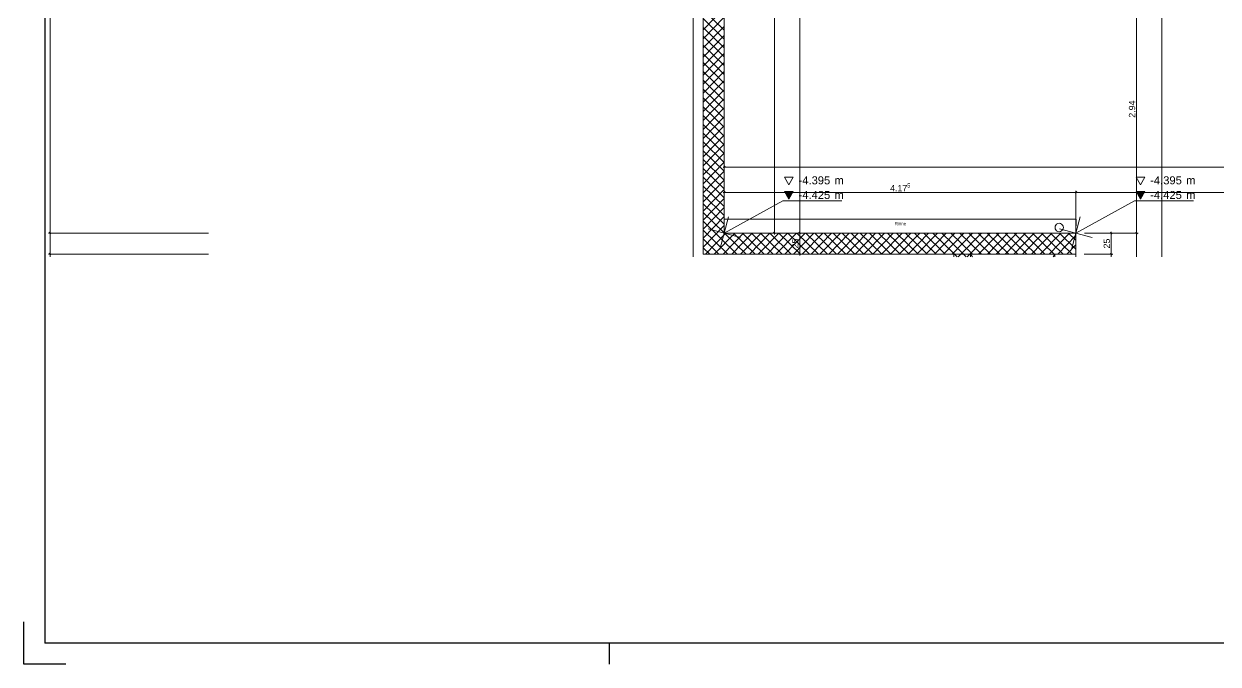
# Model space of a CAD drawing. Extents: x 0 to 1189, y 0 to 841.
# Drawn here: x 0 to 283.6, y 0 to 152 of the extents above; entities that cross this region are included whole.
import ezdxf
from ezdxf.lldxf.tags import DXFTag

# ---------------------------------------------------------------- set-up
doc = ezdxf.new("R2010")
doc.units = 0
doc.layers.get('0').update_dxf_attribs({"lineweight": 35})
for name, color, linetype, lineweight in [('152.0 Kanalisation', 7, 'Continuous', 25), ('211.5 Stahlbeton Kontur', 7, 'Continuous', 25), ('211.5 Stahlbeton Schraffur', 7, 'Continuous', 25), ('Bemassung', 7, 'Continuous', 25), ('Hilfskörper', 7, 'Continuous', 25), ('Höhenkoten', 7, 'Continuous', 25), ('Text', 7, 'Continuous', 25), ('X_Planrahmen', 7, 'Continuous', 25)]:
    doc.layers.add(name, color=color, linetype=linetype, lineweight=lineweight)
doc.styles.get("Standard").update_dxf_attribs({"font": 'arial.ttf'})
tags = doc.linetypes.add('DASHED2', pattern=[9.525, 6.35, -3.175]).pattern_tags.tags
tags[6:7] = [DXFTag(74, 4), DXFTag(75, 0), DXFTag(340, '0'), DXFTag(46, 1.0), DXFTag(50, 0.0), DXFTag(44, 0.0), DXFTag(45, 0.0)]
tags[4:5] = [DXFTag(74, 4), DXFTag(75, 0), DXFTag(340, '0'), DXFTag(46, 1.0), DXFTag(50, 0.0), DXFTag(44, 0.0), DXFTag(45, 0.0)]

# ---------------------------------------------------------------- blocks, each defined once
blk = doc.blocks.new('Blockreferenz-A0SO6TNL06')
at = {"color": 0, "linetype": 'ByBlock', "lineweight": -2, "ltscale": 0.25}
for p, q in [((5, 836), (5, 5)), ((0, 0), (0, 10)), ((1184, 5), (5, 5)), ((139, 5), (139, 0)), ((10, 0), (0, 0))]:
    blk.add_line(p, q, dxfattribs=at)
blk = doc.blocks.new('Referenz-A0SO6TOG06', base_point=(4.4, 96.7))
at = {"layer": '152.0 Kanalisation', "color": 0, "lineweight": 13}
for p, q in [((249.86, 105.66), (166.33, 105.66)), ((249.86, 105.66), (249.83, 102.34)), ((244.91, 103.97), (244.87, 103.67)), ((244.87, 103.67), (244.91, 103.37)), ((245.04, 104.26), (244.91, 103.97)), ((244.91, 103.37), (245.04, 103.08)), ((245.25, 104.48), (245.04, 104.26)), ((245.04, 103.08), (245.24, 102.87)), ((245.54, 104.6), (245.25, 104.48)), ((245.25, 102.87), (245.54, 102.74)), ((245.54, 102.74), (245.84, 102.66)), ((245.84, 104.69), (245.55, 104.6)), ((246.18, 104.6), (245.84, 104.69)), ((245.84, 102.66), (246.18, 102.74)), ((246.43, 104.48), (246.18, 104.6)), ((246.18, 102.74), (246.43, 102.87)), ((246.64, 104.26), (246.43, 104.48)), ((246.43, 102.87), (246.64, 103.08)), ((246.81, 103.97), (246.65, 104.26)), ((246.65, 103.08), (246.82, 103.37)), ((246.86, 103.67), (246.81, 103.97)), ((246.82, 103.37), (246.86, 103.67))]:
    blk.add_line(p, q, dxfattribs=at)
at = {"layer": '211.5 Stahlbeton Kontur', "color": 0, "lineweight": 18}
for p, q in [((161.33, 97.34), (161.33, 175.54)), ((166.33, 175.54), (166.33, 102.34)), ((166.33, 102.34), (249.83, 102.34)), ((249.83, 102.34), (249.83, 97.34)), ((220.83, 97.34), (161.33, 97.34)), ((224.83, 97.34), (220.83, 97.34)), ((224.83, 97.34), (220.83, 97.34)), ((220.83, 97.34), (220.83, 96.7)), ((244.83, 97.34), (224.83, 97.34)), ((224.83, 96.7), (224.83, 97.34)), ((249.83, 97.34), (244.83, 97.34))]:
    blk.add_line(p, q, dxfattribs=at)
at = {"layer": '211.5 Stahlbeton Schraffur', "color": 0, "lineweight": 13}
for p, q in [((161.33, 150.6), (166.33, 155.74)), ((166.33, 150.5), (161.33, 155.36)), ((161.33, 148.45), (166.33, 153.59)), ((166.33, 148.41), (161.33, 153.27)), ((161.33, 146.29), (166.33, 151.43)), ((166.33, 146.31), (161.33, 151.18)), ((161.33, 144.14), (166.33, 149.28)), ((166.33, 144.22), (161.33, 149.09)), ((161.33, 141.99), (166.33, 147.13)), ((166.33, 142.13), (161.33, 146.99)), ((161.33, 139.84), (166.33, 144.98)), ((166.33, 140.03), (161.33, 144.9)), ((161.33, 137.69), (166.33, 142.83)), ((166.33, 137.94), (161.33, 142.81)), ((166.33, 135.85), (161.33, 140.71)), ((161.33, 135.54), (166.33, 140.68)), ((166.33, 133.76), (161.33, 138.62)), ((161.33, 133.39), (166.33, 138.53)), ((166.33, 131.66), (161.33, 136.53)), ((161.33, 131.24), (166.33, 136.38)), ((166.33, 129.57), (161.33, 134.44)), ((161.33, 129.09), (166.33, 134.23)), ((166.33, 127.48), (161.33, 132.34)), ((161.33, 126.94), (166.33, 132.07)), ((166.33, 125.39), (161.33, 130.25)), ((161.33, 124.78), (166.33, 129.92)), ((166.33, 123.29), (161.33, 128.16)), ((161.33, 122.63), (166.33, 127.77)), ((166.33, 121.2), (161.33, 126.06)), ((161.33, 120.48), (166.33, 125.62)), ((166.33, 119.11), (161.33, 123.97)), ((161.33, 118.33), (166.33, 123.47)), ((166.33, 117.01), (161.33, 121.88)), ((161.33, 116.18), (166.33, 121.32)), ((166.33, 114.92), (161.33, 119.79)), ((161.33, 114.03), (166.33, 119.17)), ((166.33, 112.83), (161.33, 117.69)), ((161.33, 111.88), (166.33, 117.02)), ((166.33, 110.74), (161.33, 115.6)), ((161.33, 109.73), (166.33, 114.87)), ((166.33, 108.64), (161.33, 113.51)), ((161.33, 107.58), (166.33, 112.71)), ((166.33, 106.55), (161.33, 111.42)), ((161.33, 105.42), (166.33, 110.56)), ((166.33, 104.46), (161.33, 109.32)), ((161.33, 103.27), (166.33, 108.41)), ((166.33, 102.37), (161.33, 107.23)), ((161.33, 101.12), (166.33, 106.26)), ((169.34, 97.34), (161.33, 105.14)), ((161.33, 98.97), (166.33, 104.11)), ((167.19, 97.34), (161.33, 103.04)), ((161.83, 97.34), (166.7, 102.34)), ((163.93, 97.34), (168.79, 102.34)), ((166.02, 97.34), (170.88, 102.34)), ((171.49, 97.34), (166.35, 102.34)), ((168.11, 97.34), (172.98, 102.34)), ((173.64, 97.34), (168.5, 102.34)), ((170.2, 97.34), (175.07, 102.34)), ((175.79, 97.34), (170.65, 102.34)), ((172.3, 97.34), (177.16, 102.34)), ((177.94, 97.34), (172.8, 102.34)), ((174.39, 97.34), (179.25, 102.34)), ((180.09, 97.34), (174.95, 102.34)), ((176.48, 97.34), (181.35, 102.34)), ((182.24, 97.34), (177.11, 102.34)), ((178.57, 97.34), (183.44, 102.34)), ((184.4, 97.34), (179.26, 102.34)), ((180.67, 97.34), (185.53, 102.34)), ((186.55, 97.34), (181.41, 102.34)), ((182.76, 97.34), (187.62, 102.34)), ((188.7, 97.34), (183.56, 102.34)), ((184.85, 97.34), (189.72, 102.34)), ((190.85, 97.34), (185.71, 102.34)), ((186.95, 97.34), (191.81, 102.34)), ((193, 97.34), (187.86, 102.34)), ((189.04, 97.34), (193.9, 102.34)), ((195.15, 97.34), (190.01, 102.34)), ((191.13, 97.34), (196, 102.34)), ((197.3, 97.34), (192.16, 102.34)), ((193.22, 97.34), (198.09, 102.34)), ((199.45, 97.34), (194.31, 102.34)), ((195.32, 97.34), (200.18, 102.34)), ((201.6, 97.34), (196.46, 102.34)), ((197.41, 97.34), (202.27, 102.34)), ((203.76, 97.34), (198.62, 102.34)), ((199.5, 97.34), (204.37, 102.34)), ((205.91, 97.34), (200.77, 102.34)), ((201.6, 97.34), (206.46, 102.34)), ((208.06, 97.34), (202.92, 102.34)), ((203.69, 97.34), (208.55, 102.34)), ((210.21, 97.34), (205.07, 102.34)), ((205.78, 97.34), (210.65, 102.34)), ((212.36, 97.34), (207.22, 102.34)), ((207.87, 97.34), (212.74, 102.34)), ((214.51, 97.34), (209.37, 102.34)), ((209.97, 97.34), (214.83, 102.34)), ((216.66, 97.34), (211.52, 102.34)), ((212.06, 97.34), (216.92, 102.34)), ((218.81, 97.34), (213.67, 102.34)), ((214.15, 97.34), (219.02, 102.34)), ((220.96, 97.34), (215.82, 102.34)), ((216.24, 97.34), (221.11, 102.34)), ((223.11, 97.34), (217.98, 102.34)), ((218.34, 97.34), (223.2, 102.34)), ((225.27, 97.34), (220.13, 102.34)), ((220.43, 97.34), (225.29, 102.34)), ((227.42, 97.34), (222.28, 102.34)), ((222.52, 97.34), (227.39, 102.34)), ((229.57, 97.34), (224.43, 102.34)), ((224.62, 97.34), (229.48, 102.34)), ((231.72, 97.34), (226.58, 102.34)), ((226.71, 97.34), (231.57, 102.34)), ((233.87, 97.34), (228.73, 102.34)), ((228.8, 97.34), (233.67, 102.34)), ((236.02, 97.34), (230.88, 102.34)), ((230.89, 97.34), (235.76, 102.34)), ((232.99, 97.34), (237.85, 102.34)), ((238.17, 97.34), (233.03, 102.34)), ((235.08, 97.34), (239.94, 102.34)), ((240.32, 97.34), (235.18, 102.34)), ((237.17, 97.34), (242.04, 102.34)), ((242.47, 97.34), (237.34, 102.34)), ((239.26, 97.34), (244.13, 102.34)), ((244.63, 97.34), (239.49, 102.34)), ((241.36, 97.34), (246.22, 102.34)), ((246.78, 97.34), (241.64, 102.34)), ((243.45, 97.34), (248.32, 102.34)), ((248.93, 97.34), (243.79, 102.34)), ((249.83, 98.56), (245.94, 102.34)), ((249.83, 100.65), (248.09, 102.34)), ((165.04, 97.34), (161.33, 100.95)), ((245.54, 97.34), (249.83, 101.74)), ((247.64, 97.34), (249.83, 99.59)), ((162.88, 97.34), (161.33, 98.86)), ((221.62, 96.7), (220.96, 97.34)), ((221.9, 96.7), (222.52, 97.34)), ((223.77, 96.7), (223.11, 97.34)), ((224, 96.7), (224.62, 97.34)), ((249.73, 97.34), (249.83, 97.44))]:
    blk.add_line(p, q, dxfattribs=at)
at = {"layer": 'Bemassung', "color": 0, "lineweight": 13}
for p, q in [((184.23, 102.34), (184.23, 297)), ((270.23, 96.7), (270.23, 297)), ((178.23, 102.34), (178.23, 272.14)), ((6.23, 175.54), (6.23, 102.34)), ((264.23, 102.34), (264.23, 161.14)), ((166.33, 118), (166.03, 118)), ((166.53, 118.2), (166.13, 117.8)), ((166.33, 118.37), (166.33, 102.46)), ((809.82, 118), (166.33, 118)), ((166.03, 112), (166.33, 112)), ((166.53, 112.2), (166.13, 111.8)), ((166.33, 104.34), (166.33, 112.38)), ((166.33, 112), (249.82, 112)), ((249.52, 112), (249.82, 112)), ((249.62, 111.8), (250.02, 112.2)), ((250.02, 112.2), (249.62, 111.8)), ((249.82, 104.34), (249.82, 112.38)), ((249.82, 103.34), (249.82, 112.38)), ((249.82, 112), (250.12, 112)), ((249.82, 112), (569.82, 112)), ((5.85, 102.34), (43.85, 102.34)), ((5.85, 102.34), (43.85, 102.34)), ((6.03, 102.54), (6.43, 102.14)), ((6.43, 102.14), (6.03, 102.54)), ((6.23, 102.64), (6.23, 102.34)), ((6.23, 102.34), (6.23, 102.04)), ((6.23, 102.34), (6.23, 97.34)), ((178.6, 102.34), (168.33, 102.34)), ((184.6, 102.34), (168.33, 102.34)), ((168.33, 102.34), (184.6, 102.34)), ((178.03, 102.54), (178.43, 102.14)), ((178.23, 102.04), (178.23, 102.34)), ((184.03, 102.54), (184.43, 102.14)), ((184.43, 102.14), (184.03, 102.54)), ((184.23, 102.64), (184.23, 102.34)), ((184.23, 102.04), (184.23, 102.34)), ((184.23, 102.34), (184.23, 97.34)), ((251.83, 102.34), (264.6, 102.34)), ((264.6, 102.34), (251.83, 102.34)), ((251.83, 102.34), (258.6, 102.34)), ((258.43, 102.14), (258.03, 102.54)), ((258.23, 102.64), (258.23, 102.34)), ((258.23, 102.34), (258.23, 97.34)), ((264.43, 102.14), (264.03, 102.54)), ((264.03, 102.54), (264.43, 102.14)), ((264.23, 102.64), (264.23, 102.34)), ((264.23, 102.34), (264.23, 96.7)), ((264.23, 102.04), (264.23, 102.34)), ((5.85, 97.34), (43.85, 97.34)), ((5.85, 97.34), (37.85, 97.34)), ((5.85, 97.34), (37.85, 97.34)), ((5.85, 97.34), (43.85, 97.34)), ((6.43, 97.14), (6.03, 97.54)), ((6.03, 97.54), (6.43, 97.14)), ((6.23, 97.64), (6.23, 97.34)), ((6.23, 97.34), (6.23, 96.7)), ((6.23, 97.34), (6.23, 97.04)), ((163.33, 97.34), (184.6, 97.34)), ((184.03, 97.54), (184.43, 97.14)), ((184.23, 97.34), (184.23, 97.04)), ((258.6, 97.34), (251.82, 97.34)), ((251.82, 97.34), (258.6, 97.34)), ((258.43, 97.14), (258.03, 97.54)), ((258.03, 97.54), (258.43, 97.14)), ((258.23, 97.34), (258.23, 97.64)), ((258.23, 96.7), (258.23, 97.34)), ((258.23, 97.34), (258.23, 97.04))]:
    blk.add_line(p, q, dxfattribs=at)
at = {"layer": 'Hilfskörper', "color": 0, "lineweight": 13}
for p, q in [((158.93, 175.54), (158.93, 96.7)), ((244.83, 96.7), (244.83, 97.34)), ((249.83, 96.7), (249.83, 97.34))]:
    blk.add_line(p, q, dxfattribs=at)
at = {"layer": 'Hilfskörper', "color": 0, "linetype": 'DASHED2', "lineweight": 13, "ltscale": 0.13}
for p, q in [((225.25, 96.7), (224.83, 97.34)), ((244.4, 96.7), (244.83, 97.34))]:
    blk.add_line(p, q, dxfattribs=at)
at = {"layer": 'Höhenkoten', "color": 0, "lineweight": 13}
for p, q in [((180.62, 115.6), (181.65, 113.8)), ((182.69, 115.6), (180.62, 115.6)), ((181.65, 113.8), (182.69, 115.6)), ((264.12, 115.6), (265.16, 113.8)), ((266.2, 115.6), (264.12, 115.6)), ((265.16, 113.8), (266.2, 115.6)), ((180.62, 112.2), (181.65, 110.4)), ((182.69, 112.2), (180.62, 112.2)), ((181.65, 110.4), (182.69, 112.2)), ((264.12, 112.2), (265.16, 110.4)), ((266.2, 112.2), (264.12, 112.2)), ((265.16, 110.4), (266.2, 112.2)), ((166.32, 102.34), (180.22, 110)), ((180.22, 110), (194.22, 110)), ((249.83, 102.34), (263.72, 110)), ((263.72, 110), (277.72, 110)), ((167.36, 106.2), (165.29, 98.47)), ((250.86, 106.2), (248.79, 98.48)), ((162.46, 103.37), (170.19, 101.3)), ((245.96, 103.37), (253.69, 101.3))]:
    blk.add_line(p, q, dxfattribs=at)
for points in [[(181.65, 110.4), (181.65, 112.2), (180.62, 112.2)], [(181.65, 110.4), (182.69, 112.2), (181.65, 112.2)], [(265.16, 110.4), (265.16, 112.2), (264.12, 112.2)], [(265.16, 110.4), (266.2, 112.2), (265.16, 112.2)]]:
    blk.add_solid(points, dxfattribs=at)
at = {"layer": 'Bemassung', "color": 0, "linetype": 'Continuous', "lineweight": 13, "ltscale": 0.13, "char_height": 1.5, "attachment_point": 1, "rotation": 90}
for s, insert in [('{\\fArial;2.94}', (262.4, 129.74)), ('{\\fArial;25}', (182.4, 98.7)), ('{\\fArial;25}', (256.4, 98.69))]:
    blk.add_mtext(s, dxfattribs=dict(at, insert=insert))
at = {"layer": 'Bemassung', "color": 0, "linetype": 'Continuous', "lineweight": 13, "ltscale": 0.13, "attachment_point": 1}
for s, insert, char_height in [('{\\fArial;4.17}', (205.7, 113.74), 1.5), ('{\\fArial;5}', (209.75, 114.14), 0.99)]:
    blk.add_mtext(s, dxfattribs=dict(at, insert=insert, char_height=char_height))
at = {"layer": 'Höhenkoten', "color": 0, "lineweight": 13, "char_height": 1.9, "attachment_point": 1}
for s, insert in [('{\\fArial;-4.395}', (183.96, 115.82)), ('{\\fArial;m}', (192.49, 115.82)), ('{\\fArial;-4.395}', (267.46, 115.82)), ('{\\fArial;m}', (276, 115.82)), ('{\\fArial;-4.425}', (183.96, 112.34)), ('{\\fArial;m}', (192.49, 112.33)), ('{\\fArial;-4.425}', (267.46, 112.34)), ('{\\fArial;m}', (276, 112.33))]:
    blk.add_mtext(s, dxfattribs=dict(at, insert=insert))
at = {"layer": 'Text', "color": 0, "lineweight": 13, "insert": (206.79, 104.95), "char_height": 0.75, "attachment_point": 1}
blk.add_mtext('{\\fArial;Rinne}', dxfattribs=at)

msp = doc.modelspace()

# ---------------------------------------------------------------- block references
at = {"color": 8, "lineweight": 25, "ltscale": 0.25, "true_color": 0x808080}
msp.add_blockref('Referenz-A0SO6TOG06', (4.4, 96.7), dxfattribs=at)
at = {"layer": 'X_Planrahmen', "ltscale": 0.25}
msp.add_blockref('Blockreferenz-A0SO6TNL06', (0, 0), dxfattribs=at)

doc.saveas('drawing.dxf')
